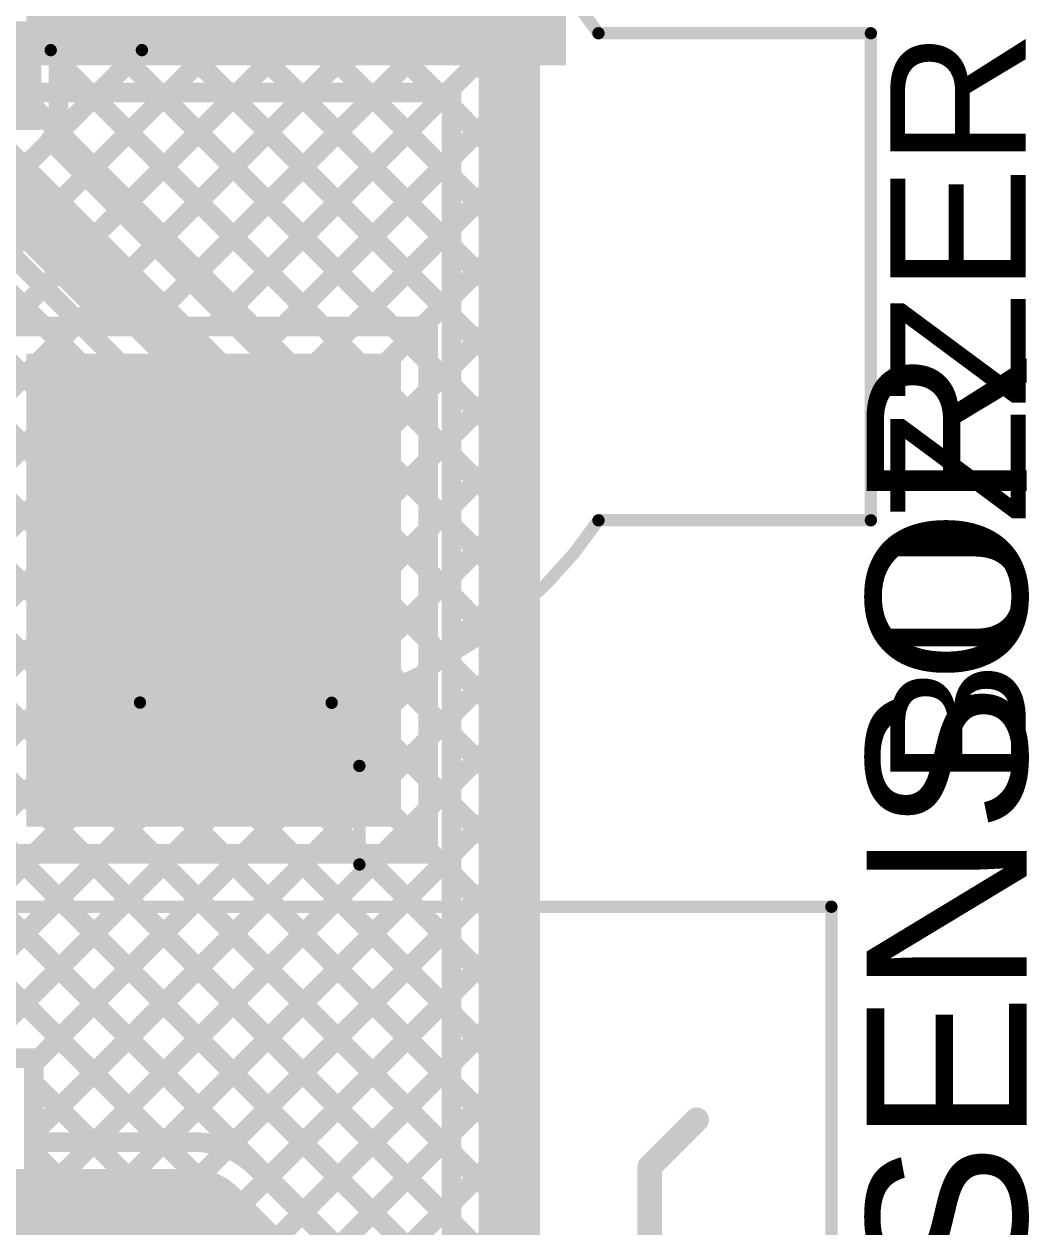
# Model space of a CAD drawing. Header units: millimetres. Extents: x 0 to 214, y 0 to 214.
# Drawn here: x 6.397 to 6.8049, y 2.8385 to 3.3267 of the extents above; entities that cross this region are included whole.
import ezdxf

# ---------------------------------------------------------------- set-up
doc = ezdxf.new("R2010")
doc.units = ezdxf.units.MM
doc.header["$MEASUREMENT"] = 0
for name, color, linetype in [('BottomLayer', 5, 'Continuous'), ('BottomOverlay', 54, 'Continuous'), ('BottomPaste', 16, 'Continuous'), ('BottomSolder', 6, 'Continuous'), ('TopLayer', 1, 'Continuous'), ('TopOverlay', 2, 'Continuous'), ('TopPaste', 8, 'Continuous'), ('TopSolder', 216, 'Continuous'), ('ViaHoleLayer', 16, 'Continuous')]:
    doc.layers.add(name, color=color, linetype=linetype)
doc.styles.add('Arial', font='', dxfattribs={"height": 0.2})
doc.styles.get('Arial').set_extended_font_data('Arial')

# ---------------------------------------------------------------- blocks, each defined once
blk = doc.blocks.new('TBP01R1_508_02BE_91')
at = {"layer": 'TopOverlay'}
for points, const_width in [([(0.2315, 0.3937), (-0.2315, 0.3937)], 0.005), ([(-0.2315, -0.07874), (-0.2315, 0.3937)], 0.005), ([(-0.126, 0.32), (-0.145, 0.339)], 0.01), ([(-0.094, 0.32), (-0.126, 0.32)], 0.01)]:
    blk.add_lwpolyline(points, dxfattribs=dict(at, const_width=const_width))
for points, const_width in [([(-0.23275, 0.3937, 1), (-0.23025, 0.3937, 1)], 0.0025), ([(-0.23275, 0.3937, 1), (-0.23025, 0.3937, 1)], 0.0025), ([(-0.1475, 0.339, 1), (-0.1425, 0.339, 1)], 0.005), ([(-0.1285, 0.32, 1), (-0.1235, 0.32, 1)], 0.005), ([(-0.1285, 0.32, 1), (-0.1235, 0.32, 1)], 0.005)]:
    blk.add_lwpolyline(points, format="xyb", close=True, dxfattribs=dict(at, const_width=const_width))
blk = doc.blocks.new('YS_SBZ9032C03R16_174')
at = {"layer": 'TopLayer'}
for points in [[(-0.21654, 0.03543), (-0.09843, 0.03543), (-0.09843, -0.03543), (-0.21654, -0.03543)], [(0.09843, 0.03543), (0.21654, 0.03543), (0.21654, -0.03543), (0.09843, -0.03543)]]:
    blk.add_hatch(color=1, dxfattribs=at).paths.add_polyline_path(points)
at = {"layer": 'TopPaste'}
for points in [[(-0.21654, 0.03543), (-0.09843, 0.03543), (-0.09843, -0.03543), (-0.21654, -0.03543)], [(0.09843, 0.03543), (0.21654, 0.03543), (0.21654, -0.03543), (0.09843, -0.03543)]]:
    blk.add_hatch(color=8, dxfattribs=at).paths.add_polyline_path(points)
at = {"layer": 'TopSolder'}
for points in [[(-0.22054, 0.03943), (-0.09443, 0.03943), (-0.09443, -0.03943), (-0.22054, -0.03943)], [(0.09443, 0.03943), (0.22054, 0.03943), (0.22054, -0.03943), (0.09443, -0.03943)]]:
    blk.add_hatch(color=216, dxfattribs=at).paths.add_polyline_path(points)
at = {"layer": 'TopOverlay', "const_width": 0.005}
for points in [[(-0.09884, 0.14703), (-0.09884, 0.25759)], [(0.09884, 0.25759), (-0.09884, 0.25759)], [(0.09884, 0.14703), (0.09884, 0.25759)], [(0.23852, 0.05), (0.19852, 0.05)]]:
    blk.add_lwpolyline(points, dxfattribs=at)
at = {"layer": 'TopOverlay', "const_width": 0.0025}
for points in [[(-0.10008, 0.25759, 1), (-0.09759, 0.25759, 1)], [(-0.10008, 0.25759, 1), (-0.09759, 0.25759, 1)], [(0.09759, 0.25759, 1), (0.10008, 0.25759, 1)], [(0.09759, 0.25759, 1), (0.10008, 0.25759, 1)], [(-0.10008, 0.14703, 1), (-0.09759, 0.14703, 1)], [(-0.10008, 0.14703, 1), (-0.09759, 0.14703, 1)], [(0.09759, 0.14703, 1), (0.10008, 0.14703, 1)], [(0.09759, 0.14703, 1), (0.10008, 0.14703, 1)], [(0.19727, 0.05, 1), (0.19977, 0.05, 1)], [(0.23727, 0.05, 1), (0.23977, 0.05, 1)], [(0.17163, 0.03875, 1), (0.17413, 0.03875, 1)], [(0.17156, -0.03905, 1), (0.17406, -0.03905, 1)]]:
    blk.add_lwpolyline(points, format="xyb", close=True, dxfattribs=at)
at = {"layer": 'TopOverlay', "const_width": 0.005}
for points in [[(-0.17288, 0.03875, -0.191928), (-0.09884, 0.14703)], [(0.09884, 0.14703, -0.191928), (0.17288, 0.03875)], [(0.17281, -0.03905, -0.799951), (-0.17288, -0.03875)]]:
    blk.add_lwpolyline(points, format="xyb", dxfattribs=at)
blk = doc.blocks.new('SOT_23_B_240')
at = {"layer": 'BottomLayer'}
for points in [[(-0.05354, 0.05748), (-0.02126, 0.05748), (-0.02126, 0.02126), (-0.05354, 0.02126)], [(0.02126, 0.05748), (0.05354, 0.05748), (0.05354, 0.02126), (0.02126, 0.02126)], [(-0.01614, -0.02126), (0.01614, -0.02126), (0.01614, -0.05748), (-0.01614, -0.05748)]]:
    blk.add_hatch(color=5, dxfattribs=at).paths.add_polyline_path(points)
at = {"layer": 'BottomPaste'}
for points in [[(-0.05354, 0.05748), (-0.02126, 0.05748), (-0.02126, 0.02126), (-0.05354, 0.02126)], [(0.02126, 0.05748), (0.05354, 0.05748), (0.05354, 0.02126), (0.02126, 0.02126)], [(-0.01614, -0.02126), (0.01614, -0.02126), (0.01614, -0.05748), (-0.01614, -0.05748)]]:
    blk.add_hatch(color=16, dxfattribs=at).paths.add_polyline_path(points)
at = {"layer": 'BottomSolder'}
for points in [[(-0.05754, 0.06148), (-0.01726, 0.06148), (-0.01726, 0.01726), (-0.05754, 0.01726)], [(0.01726, 0.06148), (0.05754, 0.06148), (0.05754, 0.01726), (0.01726, 0.01726)], [(-0.02014, -0.01726), (0.02014, -0.01726), (0.02014, -0.06148), (-0.02014, -0.06148)]]:
    blk.add_hatch(color=6, dxfattribs=at).paths.add_polyline_path(points)
at = {"layer": 'BottomOverlay'}
for points, const_width in [([(-0.06439, 0.045, 1), (-0.07161, 0.045, 1)], 0.01), ([(-0.07411, 0.045, 1), (-0.06911, 0.045, 1)], 0.005), ([(-0.06689, 0.045, 1), (-0.06189, 0.045, 1)], 0.005), ([(-0.06225, 0.027, 1), (-0.05975, 0.027, 1)], 0.0025), ([(-0.01425, 0.029, 1), (-0.01175, 0.029, 1)], 0.0025), ([(0.01175, 0.029, 1), (0.01425, 0.029, 1)], 0.0025), ([(0.05975, 0.027, 1), (0.06225, 0.027, 1)], 0.0025), ([(-0.06225, -0.029, 1), (-0.05975, -0.029, 1)], 0.0025), ([(-0.06225, -0.029, 1), (-0.05975, -0.029, 1)], 0.0025), ([(-0.02525, -0.029, 1), (-0.02275, -0.029, 1)], 0.0025), ([(0.02275, -0.029, 1), (0.02525, -0.029, 1)], 0.0025), ([(0.05975, -0.029, 1), (0.06225, -0.029, 1)], 0.0025), ([(0.05975, -0.029, 1), (0.06225, -0.029, 1)], 0.0025)]:
    blk.add_lwpolyline(points, format="xyb", close=True, dxfattribs=dict(at, const_width=const_width))
at = {"layer": 'BottomOverlay', "const_width": 0.005}
for points in [[(-0.061, -0.029), (-0.061, 0.027)], [(-0.013, 0.029), (0.013, 0.029)], [(0.061, -0.029), (0.061, 0.027)], [(-0.061, -0.029), (-0.024, -0.029)], [(0.024, -0.029), (0.061, -0.029)]]:
    blk.add_lwpolyline(points, dxfattribs=at)

msp = doc.modelspace()

# ---------------------------------------------------------------- hatches: boundary and pattern name
at = {"layer": 'BottomLayer'}
h = msp.add_hatch(color=5, dxfattribs=at)
edge = h.paths.add_edge_path()
edge.add_arc((6.48145, 3.17568), 0.01181, 0, 360)
at = {"layer": 'TopLayer'}
for points in [[(6.398, 3.31), (6.617, 3.31), (6.617, 3.488), (6.398, 3.488)], [(6.398, 3.001), (6.55, 3.001), (6.55, 3.193), (6.398, 3.193)]]:
    msp.add_hatch(color=1, dxfattribs=at).paths.add_polyline_path(points)
h = msp.add_hatch(color=1, dxfattribs=at)
edge = h.paths.add_edge_path()
edge.add_arc((6.48145, 3.17568), 0.01181, 0, 360)
at = {"layer": 'ViaHoleLayer'}
h = msp.add_hatch(color=16, dxfattribs=at)
edge = h.paths.add_edge_path()
edge.add_arc((6.48145, 3.17568), 0.00591, 0, 360)

# ---------------------------------------------------------------- linework, layer by layer
at = {"layer": 'BottomLayer'}
for points, const_width in [([(6.23044, 3.37874), (6.589, 3.02018)], 0.008), ([(6.2163, 3.3646), (6.589, 2.9919)], 0.008), ([(6.20215, 3.35046), (6.589, 2.96361)], 0.008), ([(6.39818, 3.35242), (6.589, 3.1616)], 0.008), ([(6.41101, 3.2826), (6.48194, 3.35353)], 0.008), ([(6.41101, 3.31088), (6.45366, 3.35353)], 0.008), ([(6.42198, 3.26528), (6.51023, 3.35353)], 0.008), ([(6.42647, 3.35242), (6.589, 3.18989)], 0.008), ([(6.43612, 3.25113), (6.53851, 3.35353)], 0.008), ([(6.45026, 3.23699), (6.5668, 3.35353)], 0.008), ([(6.45364, 3.35353), (6.589, 3.21817)], 0.008), ([(6.48193, 3.35353), (6.589, 3.24645)], 0.008), ([(6.51021, 3.35353), (6.589, 3.27474)], 0.008), ([(6.53849, 3.35353), (6.589, 3.30302)], 0.008), ([(6.589, 3.35353), (6.589, 2.76491)], 0.008), ([(6.4644, 3.22285), (6.589, 3.34745)], 0.008), ([(6.18801, 3.33631), (6.589, 2.93533)], 0.008), ([(6.41101, 3.27668), (6.41101, 3.3349)], 0.008), ([(6.17387, 3.32217), (6.589, 2.90704)], 0.008), ([(6.47854, 3.20871), (6.589, 3.31916)], 0.008), ([(6.41101, 3.31131), (6.589, 3.13332)], 0.008), ([(6.15973, 3.30803), (6.589, 2.87876)], 0.008), ([(6.14559, 3.29389), (6.589, 2.85047)], 0.008), ([(6.49329, 3.19517), (6.589, 3.29088)], 0.008), ([(6.40783, 3.27942), (6.41101, 3.2826)], 0.008), ([(6.41101, 3.28302), (6.589, 3.10503)], 0.008), ([(6.13144, 3.27975), (6.589, 2.82219)], 0.008), ([(6.38557, 3.27057), (6.47948, 3.17666)], 0.022), ([(6.40757, 3.27968), (6.41057, 3.27668)], 0.008), ([(6.41057, 3.27668), (6.49075, 3.19651)], 0.008), ([(6.1173, 3.2656), (6.589, 2.79391)], 0.008), ([(6.50416, 3.17776), (6.589, 3.26259)], 0.008), ([(6.37005, 3.25497), (6.46378, 3.16125)], 0.008), ([(6.10316, 3.25146), (6.589, 2.76562)], 0.008), ([(6.08902, 3.23732), (6.45334, 2.873)], 0.008), ([(6.26174, 2.90705), (6.589, 3.23431)], 0.008), ([(6.0305, 2.84552), (6.40501, 3.22002)], 0.008), ([(6.0305, 2.81723), (6.41915, 3.20588)], 0.008), ([(6.29003, 2.90705), (6.589, 3.20603)], 0.008), ([(6.0305, 2.78895), (6.43329, 3.19174)], 0.008), ([(6.0305, 2.76066), (6.44743, 3.1776)], 0.008), ([(6.31831, 2.90705), (6.589, 3.17774)], 0.008), ([(6.5013, 3.16445), (6.589, 3.07675)], 0.008), ([(6.0305, 2.73238), (6.46157, 3.16345)], 0.008), ([(6.0305, 2.7041), (6.47937, 3.15296)], 0.008), ([(6.48441, 3.15306), (6.589, 3.04846)], 0.008), ([(6.3466, 2.90705), (6.589, 3.14946)], 0.008), ([(6.37488, 2.90705), (6.589, 3.12117)], 0.008), ([(6.40106, 2.90494), (6.589, 3.09289)], 0.008), ([(6.40106, 2.87666), (6.589, 3.0646)], 0.008), ([(6.42568, 2.873), (6.589, 3.03632)], 0.008), ([(6.45396, 2.873), (6.589, 3.00804)], 0.008), ([(6.47959, 2.87034), (6.589, 2.97975)], 0.008), ([(6.49572, 2.85819), (6.589, 2.95147)], 0.008), ([(6.50986, 2.84405), (6.589, 2.92318)], 0.008), ([(6.26094, 2.90705), (6.40106, 2.90705)], 0.008), ([(6.40106, 2.873), (6.40106, 2.90705)], 0.008), ([(6.40106, 2.897), (6.42505, 2.873)], 0.008), ([(6.52401, 2.82991), (6.589, 2.8949)], 0.008), ([(6.40106, 2.873), (6.466, 2.873)], 0.008), ([(6.53815, 2.81576), (6.589, 2.86661)], 0.008), ([(6.4915, 2.86241), (6.589, 2.76491)], 0.008), ([(6.331, 2.837), (6.466, 2.837)], 0.05), ([(6.466, 2.837), (6.586, 2.717)], 0.05), ([(6.55229, 2.80162), (6.589, 2.83833)], 0.008)]:
    msp.add_lwpolyline(points, dxfattribs=dict(at, const_width=const_width))
for points, const_width in [([(6.587, 3.31916, 1), (6.591, 3.31916, 1)], 0.004), ([(6.40901, 3.31131, 1), (6.41301, 3.31131, 1)], 0.004), ([(6.40901, 3.31088, 1), (6.41301, 3.31088, 1)], 0.004), ([(6.587, 3.30302, 1), (6.591, 3.30302, 1)], 0.004), ([(6.587, 3.29088, 1), (6.591, 3.29088, 1)], 0.004), ([(6.40901, 3.28302, 1), (6.41301, 3.28302, 1)], 0.004), ([(6.40901, 3.2826, 1), (6.41301, 3.2826, 1)], 0.004), ([(6.40901, 3.2826, 1), (6.41301, 3.2826, 1)], 0.004), ([(6.40557, 3.27968, 1), (6.40957, 3.27968, 1)], 0.004), ([(6.40583, 3.27942, 1), (6.40983, 3.27942, 1)], 0.004), ([(6.40857, 3.27668, 1), (6.41258, 3.27668, 1)], 0.004), ([(6.40857, 3.27668, 1), (6.41258, 3.27668, 1)], 0.004), ([(6.40901, 3.27668, 1), (6.41301, 3.27668, 1)], 0.004), ([(6.587, 3.27474, 1), (6.591, 3.27474, 1)], 0.004), ([(6.41998, 3.26528, 1), (6.42398, 3.26528, 1)], 0.004), ([(6.587, 3.26259, 1), (6.591, 3.26259, 1)], 0.004), ([(6.43412, 3.25113, 1), (6.43812, 3.25113, 1)], 0.004), ([(6.587, 3.24645, 1), (6.591, 3.24645, 1)], 0.004), ([(6.44826, 3.23699, 1), (6.45226, 3.23699, 1)], 0.004), ([(6.587, 3.23431, 1), (6.591, 3.23431, 1)], 0.004), ([(6.40301, 3.22002, 1), (6.40701, 3.22002, 1)], 0.004), ([(6.4624, 3.22285, 1), (6.4664, 3.22285, 1)], 0.004), ([(6.587, 3.21817, 1), (6.591, 3.21817, 1)], 0.004), ([(6.47654, 3.20871, 1), (6.48054, 3.20871, 1)], 0.004), ([(6.41715, 3.20588, 1), (6.42115, 3.20588, 1)], 0.004), ([(6.587, 3.20603, 1), (6.591, 3.20603, 1)], 0.004), ([(6.48875, 3.19651, 1), (6.49275, 3.19651, 1)], 0.004), ([(6.48875, 3.19651, 1), (6.49275, 3.19651, 1)], 0.004), ([(6.49129, 3.19517, 1), (6.49529, 3.19517, 1)], 0.004), ([(6.43129, 3.19174, 1), (6.43529, 3.19174, 1)], 0.004), ([(6.587, 3.18989, 1), (6.591, 3.18989, 1)], 0.004), ([(6.47398, 3.17666, 1), (6.48498, 3.17666, 1)], 0.011), ([(6.44543, 3.1776, 1), (6.44943, 3.1776, 1)], 0.004), ([(6.50216, 3.17776, 1), (6.50616, 3.17776, 1)], 0.004), ([(6.50226, 3.17568, 1), (6.50626, 3.17568, 1)], 0.004), ([(6.50226, 3.17568, 1), (6.50626, 3.17568, 1)], 0.004), ([(6.587, 3.17774, 1), (6.591, 3.17774, 1)], 0.004), ([(6.4993, 3.16445, 1), (6.5033, 3.16445, 1)], 0.004), ([(6.45957, 3.16345, 1), (6.46357, 3.16345, 1)], 0.004), ([(6.46178, 3.16125, 1), (6.46578, 3.16125, 1)], 0.004), ([(6.46178, 3.16125, 1), (6.46578, 3.16125, 1)], 0.004), ([(6.587, 3.1616, 1), (6.591, 3.1616, 1)], 0.004), ([(6.47737, 3.15296, 1), (6.48137, 3.15296, 1)], 0.004), ([(6.48241, 3.15306, 1), (6.48641, 3.15306, 1)], 0.004), ([(6.587, 3.14946, 1), (6.591, 3.14946, 1)], 0.004), ([(6.587, 3.13332, 1), (6.591, 3.13332, 1)], 0.004), ([(6.587, 3.12117, 1), (6.591, 3.12117, 1)], 0.004), ([(6.587, 3.10503, 1), (6.591, 3.10503, 1)], 0.004), ([(6.587, 3.09289, 1), (6.591, 3.09289, 1)], 0.004), ([(6.587, 3.07675, 1), (6.591, 3.07675, 1)], 0.004), ([(6.587, 3.0646, 1), (6.591, 3.0646, 1)], 0.004), ([(6.587, 3.04846, 1), (6.591, 3.04846, 1)], 0.004), ([(6.587, 3.03632, 1), (6.591, 3.03632, 1)], 0.004), ([(6.587, 3.02018, 1), (6.591, 3.02018, 1)], 0.004), ([(6.587, 3.00804, 1), (6.591, 3.00804, 1)], 0.004), ([(6.587, 2.9919, 1), (6.591, 2.9919, 1)], 0.004), ([(6.587, 2.97975, 1), (6.591, 2.97975, 1)], 0.004), ([(6.587, 2.96361, 1), (6.591, 2.96361, 1)], 0.004), ([(6.587, 2.95147, 1), (6.591, 2.95147, 1)], 0.004), ([(6.587, 2.93533, 1), (6.591, 2.93533, 1)], 0.004), ([(6.587, 2.92318, 1), (6.591, 2.92318, 1)], 0.004), ([(6.39906, 2.90705, 1), (6.40306, 2.90705, 1)], 0.004), ([(6.39906, 2.90705, 1), (6.40306, 2.90705, 1)], 0.004), ([(6.587, 2.90704, 1), (6.591, 2.90704, 1)], 0.004), ([(6.39906, 2.90494, 1), (6.40306, 2.90494, 1)], 0.004), ([(6.39906, 2.897, 1), (6.40306, 2.897, 1)], 0.004), ([(6.587, 2.8949, 1), (6.591, 2.8949, 1)], 0.004), ([(6.39906, 2.87666, 1), (6.40306, 2.87666, 1)], 0.004), ([(6.587, 2.87876, 1), (6.591, 2.87876, 1)], 0.004), ([(6.39906, 2.873, 1), (6.40306, 2.873, 1)], 0.004), ([(6.39906, 2.873, 1), (6.40306, 2.873, 1)], 0.004), ([(6.42305, 2.873, 1), (6.42705, 2.873, 1)], 0.004), ([(6.42368, 2.873, 1), (6.42768, 2.873, 1)], 0.004), ([(6.45134, 2.873, 1), (6.45534, 2.873, 1)], 0.004), ([(6.45196, 2.873, 1), (6.45596, 2.873, 1)], 0.004), ([(6.464, 2.873, 1), (6.468, 2.873, 1)], 0.004), ([(6.464, 2.873, 1), (6.468, 2.873, 1)], 0.004), ([(6.464, 2.873, 1), (6.468, 2.873, 1)], 0.004), ([(6.47759, 2.87034, 1), (6.48159, 2.87034, 1)], 0.004), ([(6.587, 2.86661, 1), (6.591, 2.86661, 1)], 0.004), ([(6.48946, 2.86246, 1), (6.49346, 2.86246, 1)], 0.004), ([(6.4895, 2.86241, 1), (6.4935, 2.86241, 1)], 0.004), ([(6.4895, 2.86241, 1), (6.4935, 2.86241, 1)], 0.004), ([(6.4535, 2.837, 1), (6.4785, 2.837, 1)], 0.025), ([(6.4535, 2.837, 1), (6.4785, 2.837, 1)], 0.025), ([(6.49372, 2.85819, 1), (6.49772, 2.85819, 1)], 0.004), ([(6.587, 2.85047, 1), (6.591, 2.85047, 1)], 0.004), ([(6.50786, 2.84405, 1), (6.51186, 2.84405, 1)], 0.004), ([(6.587, 2.83833, 1), (6.591, 2.83833, 1)], 0.004)]:
    msp.add_lwpolyline(points, format="xyb", close=True, dxfattribs=dict(at, const_width=const_width))
at = {"layer": 'BottomLayer', "const_width": 0.008}
for points in [[(6.49075, 3.19651, -0.295944), (6.50426, 3.17568)], [(6.50426, 3.17568, -0.705155), (6.46378, 3.16125)], [(6.466, 2.873, -0.198912), (6.49146, 2.86246)], [(6.466, 2.873, -0.199396), (6.4915, 2.86241)]]:
    msp.add_lwpolyline(points, format="xyb", dxfattribs=at)
at = {"layer": 'TopLayer'}
for points, const_width in [([(6.20046, 3.437), (6.43346, 3.204)], 0.008), ([(6.22875, 3.437), (6.46175, 3.204)], 0.008), ([(6.17978, 3.4294), (6.40518, 3.204)], 0.008), ([(6.594, 2.147), (6.594, 3.353)], 0.025), ([(6.04623, 3.30839), (6.5705, 2.78412)], 0.008), ([(5.9805, 2.88037), (6.39913, 3.299)], 0.008), ([(5.99702, 2.86861), (6.42741, 3.299)], 0.008), ([(6.02531, 2.86861), (6.4557, 3.299)], 0.008), ([(6.387, 3.299), (6.5705, 3.299)], 0.008), ([(6.38898, 3.204), (6.48398, 3.299)], 0.008), ([(6.39503, 3.299), (6.49003, 3.204)], 0.008), ([(6.41727, 3.204), (6.51227, 3.299)], 0.008), ([(6.42332, 3.299), (6.51832, 3.204)], 0.008), ([(6.44555, 3.204), (6.54055, 3.299)], 0.008), ([(6.4516, 3.299), (6.5466, 3.204)], 0.008), ([(6.47384, 3.204), (6.56884, 3.299)], 0.008), ([(6.47989, 3.299), (6.5705, 3.20839)], 0.008), ([(6.50817, 3.299), (6.5705, 3.23667)], 0.008), ([(6.53645, 3.299), (6.5705, 3.26495)], 0.008), ([(6.56474, 3.299), (6.5705, 3.29324)], 0.008), ([(6.5705, 2.15673), (6.5705, 3.299)], 0.008), ([(6.03209, 3.29425), (6.5705, 2.75584)], 0.008), ([(6.50212, 3.204), (6.5705, 3.27238)], 0.008), ([(6.5304, 3.204), (6.5705, 3.2441)], 0.008), ([(6.55869, 3.204), (6.5705, 3.21581)], 0.008), ([(6.387, 3.204), (6.561, 3.204)], 0.008), ([(6.561, 2.99), (6.561, 3.204)], 0.008), ([(6.561, 3.1896), (6.5705, 3.1801)], 0.008), ([(6.561, 3.17803), (6.5705, 3.18753)], 0.008), ([(6.48145, 3.06839), (6.48145, 3.17568)], 0.022), ([(6.561, 3.16132), (6.5705, 3.15182)], 0.008), ([(6.561, 3.14974), (6.5705, 3.15924)], 0.008), ([(6.561, 3.13303), (6.5705, 3.12353)], 0.008), ([(6.561, 3.12146), (6.5705, 3.13096)], 0.008), ([(6.561, 3.10475), (6.5705, 3.09525)], 0.008), ([(6.561, 3.09317), (6.5705, 3.10267)], 0.008), ([(6.48145, 3.06839), (6.48314, 3.06669)], 0.022), ([(6.561, 3.07646), (6.5705, 3.06696)], 0.008), ([(6.561, 3.06489), (6.5705, 3.07439)], 0.008), ([(6.561, 3.04818), (6.5705, 3.03868)], 0.008), ([(6.561, 3.03661), (6.5705, 3.0461)], 0.008), ([(6.561, 3.0199), (6.5705, 3.0104)], 0.008), ([(6.561, 3.00832), (6.5705, 3.01782)], 0.008), ([(6.31831, 2.90705), (6.40126, 2.99)], 0.008), ([(6.3466, 2.90705), (6.42954, 2.99)], 0.008), ([(6.37488, 2.90705), (6.45783, 2.99)], 0.008), ([(6.387, 2.99), (6.561, 2.99)], 0.008), ([(6.39291, 2.99), (6.5705, 2.81241)], 0.008), ([(6.40106, 2.87666), (6.5144, 2.99)], 0.008), ([(6.40106, 2.84838), (6.54268, 2.99)], 0.008), ([(6.40106, 2.90494), (6.48611, 2.99)], 0.008), ([(6.40106, 2.82009), (6.5705, 2.98954)], 0.008), ([(6.42119, 2.99), (6.5705, 2.84069)], 0.008), ([(6.44947, 2.99), (6.5705, 2.86897)], 0.008), ([(6.47776, 2.99), (6.5705, 2.89726)], 0.008), ([(6.50604, 2.99), (6.5705, 2.92554)], 0.008), ([(6.53433, 2.99), (6.5705, 2.95383)], 0.008), ([(6.561, 2.99161), (6.5705, 2.98211)], 0.008), ([(6.40106, 2.79181), (6.5705, 2.96125)], 0.008), ([(6.34347, 2.70594), (6.5705, 2.93297)], 0.008), ([(6.26094, 2.90705), (6.40106, 2.90705)], 0.008), ([(6.40106, 2.76694), (6.40106, 2.90705)], 0.008), ([(6.3644, 2.69858), (6.5705, 2.90468)], 0.008), ([(6.40106, 2.897), (6.5705, 2.72755)], 0.008), ([(6.38059, 2.68649), (6.5705, 2.8764)], 0.008), ([(6.40106, 2.86871), (6.5705, 2.69927)], 0.008), ([(6.39265, 2.67027), (6.5705, 2.84811)], 0.008), ([(6.40106, 2.84043), (6.5705, 2.67098)], 0.008)]:
    msp.add_lwpolyline(points, dxfattribs=dict(at, const_width=const_width))
for points, const_width in [([(6.39303, 3.299, 1), (6.39703, 3.299, 1)], 0.004), ([(6.39713, 3.299, 1), (6.40113, 3.299, 1)], 0.004), ([(6.42132, 3.299, 1), (6.42532, 3.299, 1)], 0.004), ([(6.42541, 3.299, 1), (6.42941, 3.299, 1)], 0.004), ([(6.4496, 3.299, 1), (6.4536, 3.299, 1)], 0.004), ([(6.4537, 3.299, 1), (6.4577, 3.299, 1)], 0.004), ([(6.47789, 3.299, 1), (6.48189, 3.299, 1)], 0.004), ([(6.48198, 3.299, 1), (6.48598, 3.299, 1)], 0.004), ([(6.50617, 3.299, 1), (6.51017, 3.299, 1)], 0.004), ([(6.51027, 3.299, 1), (6.51427, 3.299, 1)], 0.004), ([(6.53445, 3.299, 1), (6.53845, 3.299, 1)], 0.004), ([(6.53855, 3.299, 1), (6.54255, 3.299, 1)], 0.004), ([(6.56274, 3.299, 1), (6.56674, 3.299, 1)], 0.004), ([(6.56684, 3.299, 1), (6.57084, 3.299, 1)], 0.004), ([(6.5685, 3.299, 1), (6.5725, 3.299, 1)], 0.004), ([(6.5685, 3.299, 1), (6.5725, 3.299, 1)], 0.004), ([(6.5685, 3.29324, 1), (6.5725, 3.29324, 1)], 0.004), ([(6.5685, 3.27238, 1), (6.5725, 3.27238, 1)], 0.004), ([(6.5685, 3.26495, 1), (6.5725, 3.26495, 1)], 0.004), ([(6.5685, 3.2441, 1), (6.5725, 3.2441, 1)], 0.004), ([(6.5685, 3.23667, 1), (6.5725, 3.23667, 1)], 0.004), ([(6.5685, 3.21581, 1), (6.5725, 3.21581, 1)], 0.004), ([(6.5685, 3.20839, 1), (6.5725, 3.20839, 1)], 0.004), ([(6.40318, 3.204, 1), (6.40718, 3.204, 1)], 0.004), ([(6.41527, 3.204, 1), (6.41927, 3.204, 1)], 0.004), ([(6.43146, 3.204, 1), (6.43546, 3.204, 1)], 0.004), ([(6.44355, 3.204, 1), (6.44755, 3.204, 1)], 0.004), ([(6.45975, 3.204, 1), (6.46375, 3.204, 1)], 0.004), ([(6.47184, 3.204, 1), (6.47584, 3.204, 1)], 0.004), ([(6.48803, 3.204, 1), (6.49203, 3.204, 1)], 0.004), ([(6.50012, 3.204, 1), (6.50412, 3.204, 1)], 0.004), ([(6.51632, 3.204, 1), (6.52032, 3.204, 1)], 0.004), ([(6.5284, 3.204, 1), (6.5324, 3.204, 1)], 0.004), ([(6.5446, 3.204, 1), (6.5486, 3.204, 1)], 0.004), ([(6.55669, 3.204, 1), (6.56069, 3.204, 1)], 0.004), ([(6.559, 3.204, 1), (6.563, 3.204, 1)], 0.004), ([(6.559, 3.204, 1), (6.563, 3.204, 1)], 0.004), ([(6.559, 3.1896, 1), (6.563, 3.1896, 1)], 0.004), ([(6.5685, 3.18753, 1), (6.5725, 3.18753, 1)], 0.004), ([(6.47595, 3.17568, 1), (6.48695, 3.17568, 1)], 0.011), ([(6.5685, 3.1801, 1), (6.5725, 3.1801, 1)], 0.004), ([(6.559, 3.17803, 1), (6.563, 3.17803, 1)], 0.004), ([(6.559, 3.16132, 1), (6.563, 3.16132, 1)], 0.004), ([(6.5685, 3.15924, 1), (6.5725, 3.15924, 1)], 0.004), ([(6.5685, 3.15182, 1), (6.5725, 3.15182, 1)], 0.004), ([(6.559, 3.14974, 1), (6.563, 3.14974, 1)], 0.004), ([(6.559, 3.13303, 1), (6.563, 3.13303, 1)], 0.004), ([(6.5685, 3.13096, 1), (6.5725, 3.13096, 1)], 0.004), ([(6.559, 3.12146, 1), (6.563, 3.12146, 1)], 0.004), ([(6.5685, 3.12353, 1), (6.5725, 3.12353, 1)], 0.004), ([(6.559, 3.10475, 1), (6.563, 3.10475, 1)], 0.004), ([(6.5685, 3.10267, 1), (6.5725, 3.10267, 1)], 0.004), ([(6.559, 3.09317, 1), (6.563, 3.09317, 1)], 0.004), ([(6.5685, 3.09525, 1), (6.5725, 3.09525, 1)], 0.004), ([(6.47595, 3.06839, 1), (6.48695, 3.06839, 1)], 0.011), ([(6.47595, 3.06839, 1), (6.48695, 3.06839, 1)], 0.011), ([(6.47764, 3.06669, 1), (6.48864, 3.06669, 1)], 0.011), ([(6.559, 3.07646, 1), (6.563, 3.07646, 1)], 0.004), ([(6.5685, 3.07439, 1), (6.5725, 3.07439, 1)], 0.004), ([(6.5685, 3.06696, 1), (6.5725, 3.06696, 1)], 0.004), ([(6.559, 3.06489, 1), (6.563, 3.06489, 1)], 0.004), ([(6.559, 3.04818, 1), (6.563, 3.04818, 1)], 0.004), ([(6.5685, 3.0461, 1), (6.5725, 3.0461, 1)], 0.004), ([(6.5685, 3.03868, 1), (6.5725, 3.03868, 1)], 0.004), ([(6.559, 3.03661, 1), (6.563, 3.03661, 1)], 0.004), ([(6.559, 3.0199, 1), (6.563, 3.0199, 1)], 0.004), ([(6.5685, 3.01782, 1), (6.5725, 3.01782, 1)], 0.004), ([(6.559, 3.00832, 1), (6.563, 3.00832, 1)], 0.004), ([(6.5685, 3.0104, 1), (6.5725, 3.0104, 1)], 0.004), ([(6.39926, 2.99, 1), (6.40326, 2.99, 1)], 0.004), ([(6.41919, 2.99, 1), (6.42319, 2.99, 1)], 0.004), ([(6.42754, 2.99, 1), (6.43154, 2.99, 1)], 0.004), ([(6.44747, 2.99, 1), (6.45147, 2.99, 1)], 0.004), ([(6.45583, 2.99, 1), (6.45983, 2.99, 1)], 0.004), ([(6.47576, 2.99, 1), (6.47976, 2.99, 1)], 0.004), ([(6.48411, 2.99, 1), (6.48811, 2.99, 1)], 0.004), ([(6.50404, 2.99, 1), (6.50804, 2.99, 1)], 0.004), ([(6.51239, 2.99, 1), (6.5164, 2.99, 1)], 0.004), ([(6.53233, 2.99, 1), (6.53633, 2.99, 1)], 0.004), ([(6.54068, 2.99, 1), (6.54468, 2.99, 1)], 0.004), ([(6.559, 2.99161, 1), (6.563, 2.99161, 1)], 0.004), ([(6.559, 2.99, 1), (6.563, 2.99, 1)], 0.004), ([(6.559, 2.99, 1), (6.563, 2.99, 1)], 0.004), ([(6.5685, 2.98954, 1), (6.5725, 2.98954, 1)], 0.004), ([(6.5685, 2.98211, 1), (6.5725, 2.98211, 1)], 0.004), ([(6.5685, 2.96125, 1), (6.5725, 2.96125, 1)], 0.004), ([(6.5685, 2.95383, 1), (6.5725, 2.95383, 1)], 0.004), ([(6.5685, 2.93297, 1), (6.5725, 2.93297, 1)], 0.004), ([(6.5685, 2.92554, 1), (6.5725, 2.92554, 1)], 0.004), ([(6.39906, 2.90705, 1), (6.40306, 2.90705, 1)], 0.004), ([(6.39906, 2.90705, 1), (6.40306, 2.90705, 1)], 0.004), ([(6.39906, 2.90494, 1), (6.40306, 2.90494, 1)], 0.004), ([(6.5685, 2.90468, 1), (6.5725, 2.90468, 1)], 0.004), ([(6.39906, 2.897, 1), (6.40306, 2.897, 1)], 0.004), ([(6.5685, 2.89726, 1), (6.5725, 2.89726, 1)], 0.004), ([(6.39906, 2.87666, 1), (6.40306, 2.87666, 1)], 0.004), ([(6.5685, 2.8764, 1), (6.5725, 2.8764, 1)], 0.004), ([(6.39906, 2.86871, 1), (6.40306, 2.86871, 1)], 0.004), ([(6.5685, 2.86897, 1), (6.5725, 2.86897, 1)], 0.004), ([(6.39906, 2.84838, 1), (6.40306, 2.84838, 1)], 0.004), ([(6.5685, 2.84811, 1), (6.5725, 2.84811, 1)], 0.004), ([(6.39906, 2.84043, 1), (6.40306, 2.84043, 1)], 0.004), ([(6.5685, 2.84069, 1), (6.5725, 2.84069, 1)], 0.004)]:
    msp.add_lwpolyline(points, format="xyb", close=True, dxfattribs=dict(at, const_width=const_width))

# ---------------------------------------------------------------- block references
at = {"rotation": 270}
for name, p in [('YS_SBZ9032C03R16_174', (6.48314, 3.22417)), ('TBP01R1_508_02BE_91', (6.331, 2.737))]:
    msp.add_blockref(name, p, dxfattribs=at)
msp.add_blockref('SOT_23_B_240', (6.38387, 3.34516))

# ---------------------------------------------------------------- texts
at = {"layer": 'TopOverlay', "style": 'Arial'}
for s, height, p in [('BUZZER', 0.055, (6.80361, 3.017)), ('LEVEL SENSOR', 0.065, (6.80396, 2.504))]:
    msp.add_text(s, height=height, rotation=90, dxfattribs=at).set_placement(p)

doc.saveas('drawing.dxf')
